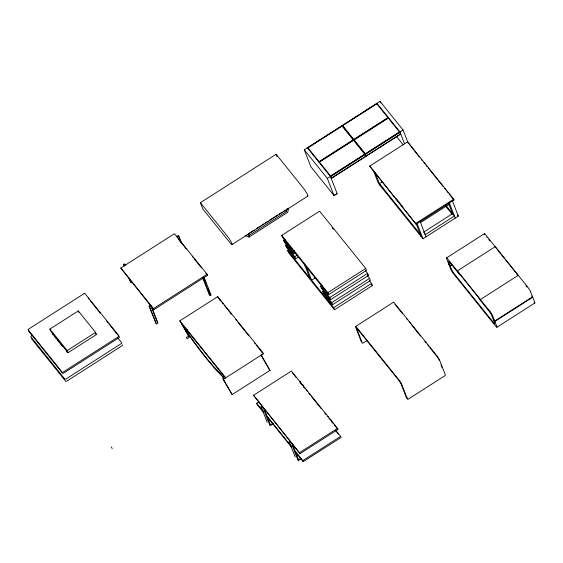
<?xml version="1.0" encoding="UTF-8"?>
<svg xmlns="http://www.w3.org/2000/svg" width="563" height="563" viewBox="0 0 563 563"><rect width="100%" height="100%" fill="white"/><g stroke="black" fill="none" stroke-linecap="round" stroke-linejoin="round"><path stroke-width="0.84" d="M247.002 234.37L249.395 235.228L286.314 211.618L287.313 208.331M288.854 208.197L287.58 212.385L249.113 236.981L245.137 235.559M188.514 336.167L188.253 335.492M261.316 355.063L261.598 355.703M224.363 376.851L224.074 376.323M268.931 368.878L270.029 370.37L261.239 355.084L263.484 353.641L263.294 353.233L217.705 296.61L219.57 299.931M200.386 202.687L227.783 236.734A5.595 0.823 57.4 0 1 231.85 243.42A5.595 0.823 57.4 0 1 230.246 243.054L202.842 209L200.386 202.687L276.123 154.248L303.52 188.302A5.595 0.823 57.4 0 1 307.173 194.045A5.595 0.823 57.4 0 1 307.236 195.952M124.198 266.067L123.564 264.441L124.472 263.857L125.429 265.053M307.384 147.78L330.432 176.43L337.11 193.552L334 195.523L310.945 166.873L304.273 149.772L380.011 101.333L403.066 129.983L408.147 143.016M307.778 147.795L341.917 125.957M342.536 125.563L376.682 103.726M150.504 305.491L120.799 268.016L174.446 233.708L207.1 274.287L207.515 275.356L203.792 277.742L203.377 276.672L204.334 277.869L211.005 294.977L210.098 295.554L209.133 294.358L203.299 279.389L202.391 278.263M176.712 236.523L178.288 235.517L178.844 236.207L181.385 242.723M177.268 237.213L178.844 236.207M32.689 335.168L31.211 336.118A0.746 0.591 -21.3 0 0 30.965 336.984L64.787 379.019A0.746 0.591 -21.3 0 0 65.787 379.089L121.348 343.557A0.746 0.591 -21.3 0 0 121.594 342.691L117.773 337.941M49.889 329.088L78.292 310.924L95.583 332.409L96.414 334.549L68.01 352.712L50.726 331.227L49.889 329.088L67.18 350.573L68.01 352.712M318.911 162.109L388.435 117.646M128.645 277.475L130.229 281.542L131.193 282.739L132.101 282.162M337.103 193.538L334.007 195.537L327.328 178.415L403.066 129.983M331.375 178.098L365.626 156.289L364.972 154.607L330.826 176.444L331.487 178.126M331.255 178.534L400.779 134.071M254.159 230.028L248.255 233.807L249.395 235.228M256.376 228.613L259.325 226.727M260.803 225.777L263.758 223.891M265.236 222.948L268.185 221.055M269.663 220.112L277.784 214.918M279.262 213.975L282.218 212.089M283.696 211.139L285.174 210.196L286.314 211.618M232.09 244.525L307.827 196.093M67.18 350.573L95.583 332.409M152.017 307.919L157.851 322.888L156.275 323.894L149.054 306.103L150.631 305.09M156.275 323.894L149.603 306.786L151.187 305.779L151.602 306.849M369.708 166.092L407.577 141.876L453.679 199.168L454.01 200.013L416.141 224.229L369.708 166.092L416.141 224.229M210.098 295.554L203.426 278.446L202.469 277.256L202.884 278.319L153.868 309.664L153.453 308.601L207.1 274.287M203.426 278.446L204.334 277.869M281.739 235.376L319.608 211.153L365.711 268.452L366.471 270.402L328.602 294.618L282.499 237.326L281.739 235.376L327.842 292.669L328.602 294.618M295.089 252.829L293.633 253.765L284.47 242.379L283.646 240.274L285.103 239.338M382.551 181.603L379.448 183.594L420.258 234.307M298.51 256.953L295.596 258.818L286.433 247.431L285.617 245.327L287.074 244.391M270.029 370.37L232.139 394.586L222.596 378.413L224.454 376.795L181.687 323.648L189.478 337.251L187.324 338.75L186.557 337.962L186.36 337.554L188.605 336.111L179.815 320.826L217.698 296.659M293.633 253.765L292.809 251.661L294.266 250.725M295.596 258.818L294.78 256.707L296.961 255.313M185.889 330.34L189.062 334.879A94.964 14.019 57.4 0 0 220.196 373.572L223.434 377.449A96.857 14.3 57.4 0 1 185.628 330.474L187.345 329.411M315.224 277.869L311.585 280.198L306.497 267.151M415.811 223.384L453.679 199.168M365.464 270.669L367.618 273.351L368.441 275.455L330.572 299.671L321.41 288.284L320.586 286.18L322.043 285.251M420.554 222.61L449.724 203.961M327.842 292.669L365.711 268.452M423.362 232.322L452.532 213.666L448.774 204.017M330.572 299.671L329.749 297.567L367.618 273.351M373.304 170.336L378.378 183.348L422.968 238.761L458.352 216.129L452.328 200.681M369.588 278.396L370.412 280.508L332.543 304.724L331.72 302.62L369.588 278.396L367.435 275.722M371.559 283.449L372.382 285.554L334.513 309.777L333.69 307.665L371.559 283.449L369.405 280.768M263.484 353.641L223.462 379.244L223.722 379.919M446.466 257.945L484.335 233.722M451.561 264.666L450.104 265.602L448.591 263.723M355.52 326.519L393.389 302.303M451.723 265.089L450.266 266.025L448.753 264.138M253.54 395.282L291.409 371.066L337.511 428.359L337.934 429.428L300.065 453.644L253.54 395.282L300.065 453.644M263.568 412.426L257.08 404.375L256.665 403.305L258.853 401.905M367.505 340.249L363.107 343.057A0.746 0.436 -38.8 0 1 362.326 343.036L357.055 329.524A3.73 0.549 57.4 0 1 358.124 329.763L398.527 379.976A3.73 0.549 57.4 0 1 401.243 384.43L406.507 397.942A0.746 0.436 -38.8 0 0 407.295 397.964M268.333 420.906L269.79 419.97M272.675 423.552L270.486 424.952L264.568 409.751L261.682 406.176M273.569 423.51L270.655 425.368A0.746 0.436 -38.8 0 1 269.867 425.346L263.941 410.153A0.746 0.436 -38.8 0 1 264.399 409.336M532.563 296.8L494.694 321.016L493.181 319.137M299.643 452.582L337.511 428.359M496.981 327.216L534.85 302.993M296.434 455.819L297.89 454.89M297.63 458.669L298.587 459.865L300.769 458.472M301.662 458.423L298.749 460.288A0.746 0.436 -38.8 0 1 297.968 460.26L292.042 445.066A0.746 0.436 -38.8 0 1 292.5 444.249M340.643 436.381L341.058 437.451L303.19 461.667L302.774 460.597L340.643 436.381L335.78 430.336M179.815 320.826L225.425 377.456L225.622 377.829L223.37 379.307L232.16 394.586M504.455 258.403L495.201 246.685L457.332 270.902L480.549 299.966L480.387 299.544L518.256 275.328L518.417 275.75L505.539 259.747M484.328 234.039L484.497 234.461L484.349 233.997A3.73 0.549 57.4 0 1 485.566 234.708L527.89 287.306A3.73 0.549 57.4 0 1 530.325 291.134L530.599 291.754M488.804 239.599L489.873 240.936M525.962 285.779L527.031 287.109M530.388 291.275L534.695 302.254A3.73 0.549 57.4 0 1 534.083 302.549M376.907 103.318L399.962 131.967L404.473 143.544M531.718 295.962L532.732 297.215L494.856 321.438L493.35 319.559M419.428 157.042L407.577 141.876M421.075 159.09L422.173 160.455M423.819 162.496L424.917 163.861M426.015 165.226L427.113 166.592M428.211 167.957L443.032 186.367M444.679 188.415L445.776 189.78M446.874 191.146L447.972 192.511M449.07 193.876L454.01 200.013M396.753 136.795L403.34 144.98M457.409 214.953L458.352 216.129M445.917 205.439L454.425 216.016L425.255 234.665L424.305 233.497M445.636 206.171L452.251 214.397M342.142 125.549L365.197 154.199L366.02 156.303M396.338 198.739L397.992 200.794M399.097 202.166L400.202 203.539M401.299 204.904L402.404 206.276M304.273 149.772L327.328 178.415M402.545 313.69L395.993 305.547A3.73 0.549 57.4 0 0 394.895 304.506M406.366 318.44L407.457 319.798M409.097 321.832L410.188 323.19M411.286 324.548L420.561 336.083M424.931 341.509L426.022 342.867M427.662 344.901L428.753 346.259M429.843 347.617L436.395 355.753A3.73 0.549 57.4 0 1 437.451 357.209M332.226 227.853L333.31 229.19M367.365 274.111L368.441 275.455M371.284 284.188L372.382 285.554M283.646 240.274L292.809 251.661M320.586 286.18L329.749 297.567M285.617 245.327L294.78 256.707M331.72 302.62L322.557 291.233L323.38 293.337L332.543 304.724M333.69 307.665L287.587 250.373L288.404 252.477L334.513 309.777M292.366 372.805L296.145 377.506M301.789 384.522L299.389 381.538A0.746 0.436 -38.8 0 1 300.17 381.559L301.106 383.959M303.914 387.161L305.012 388.519M306.11 389.885L307.201 391.25M308.848 393.291L309.946 394.649M311.043 396.014L320.91 408.274M324.745 413.045L325.843 414.41M328.926 418.239L329.89 419.435M331.987 422.046L333.071 423.39M334.148 424.727L337.934 429.428M335.654 430.737L338.356 434.094M178.225 238.958L186.36 249.064M192.328 256.482L193.412 257.833M194.495 259.177L201.554 267.946M205.889 273.337L207.515 275.356M221.027 301.261L219.556 299.432L219.83 299.903M222.118 302.613L223.208 303.971M224.299 305.329L231.393 314.14M235.756 319.566L236.847 320.917M237.938 322.275L248.853 335.837M254.307 342.614L255.398 343.972M256.489 345.33L262.231 352.635L262.041 352.227M211.005 294.977L210.041 293.78L207.895 288.263M289.783 441.089L292.661 444.671L298.587 459.865M256.665 403.305L263.146 411.363M267.108 416.282L291.233 446.255M295.209 451.195L302.774 460.597M267.531 417.352L291.648 447.325M295.624 452.265L303.19 461.667M123.564 264.441L124.522 265.63M120.799 268.016L153.453 308.601M151.046 306.159L153.868 309.664M149.054 306.103L149.603 306.786M157.302 322.198L157.851 322.888M88.201 298.165L89.292 299.523M90.383 300.881L100.207 313.084M106.752 321.22L107.843 322.571M108.933 323.929L118.751 336.132M95.337 333.205L96.414 334.549M52.218 333.641L53.302 334.978M54.379 336.322L56.004 338.335M57.081 339.679L62.486 346.393M66.265 351.094L67.349 352.438M111.284 446.923L112.234 448.563M261.07 355.267L268.495 368.125M516.904 273.871L517.397 275.131M449.175 202.553L455.249 218.12M479.036 298.087L479.528 299.354L489.163 311.325A3.73 0.549 57.4 0 1 491.872 315.78L494.652 322.909A3.73 0.549 57.4 0 1 493.582 322.669L454.285 273.829A3.73 0.549 57.4 0 1 451.575 269.374L448.795 262.245A3.73 0.549 57.4 0 1 449.865 262.492L459.499 274.462L459.007 273.203M380.011 101.333L380.651 102.966M420.005 221.21L426.071 236.777M416.944 223.307L422.968 238.761M415.867 223.054L421.075 236.411M375.057 172.341L380.264 185.699M440.97 364.979L441.899 367.365M276.123 154.248L277.045 156.62M304.604 264.8L309.692 277.848M332.086 422.454L331.15 420.054A0.746 0.436 -38.8 0 0 330.368 420.033M303.992 387.541L303.056 385.141A0.746 0.436 -38.8 0 0 302.268 385.113M204.517 279.6L206.051 283.541M178.288 235.517L180.829 242.034M151.771 308.017L156.993 321.41M129.962 279.586L131.193 282.739M78.292 310.924L78.848 312.352M122.424 344.83A0.746 0.591 -21.3 0 1 122.185 345.696L66.624 381.228A0.746 0.591 -21.3 0 1 65.625 381.151L31.802 339.123A0.746 0.591 -21.3 0 1 31.781 338.518M28.917 330.235A0.746 0.591 -21.3 0 0 28.671 331.107L62.493 373.135A0.746 0.591 -21.3 0 0 63.492 373.206L119.053 337.673A0.746 0.591 -21.3 0 0 119.3 336.808M261.521 405.754A0.746 0.436 -38.8 0 0 261.063 406.57L266.989 421.764A0.746 0.436 -38.8 0 0 267.284 421.947M295.251 456.839A0.746 0.436 -38.8 0 1 295.082 456.684L289.157 441.483A0.746 0.436 -38.8 0 1 289.614 440.667M327.483 416.451A0.746 0.436 -38.8 0 1 328.271 416.472M361.664 342.022A0.746 0.436 -38.8 0 1 361.362 341.84L355.675 327.258A3.73 0.549 57.4 0 1 356.745 327.504L399.068 380.095A3.73 0.549 57.4 0 1 401.785 384.55L407.471 399.132A0.746 0.436 -38.8 0 0 408.252 399.16L444.883 375.732A0.746 0.436 -38.8 0 0 445.34 374.916L439.654 360.334A3.73 0.549 57.4 0 0 436.944 355.879L394.614 303.288A3.73 0.549 57.4 0 0 393.396 302.577M437.972 358.033A3.73 0.549 57.4 0 1 438.443 358.842M438.83 359.588A3.73 0.549 57.4 0 1 439.112 360.207M486.636 237.227A3.73 0.549 57.4 0 1 486.896 237.382M342.022 125.985L307.884 147.816L319.031 161.672L353.17 139.835L342.022 125.985M376.788 103.754L342.642 125.584L353.796 139.441L387.935 117.604L376.788 103.754M84.063 293.633L28.502 329.165A0.746 0.591 -21.3 0 0 28.256 330.038L62.078 372.066A0.746 0.591 -21.3 0 0 63.077 372.136L118.638 336.604A0.746 0.591 -21.3 0 0 118.884 335.738L85.062 293.71A0.746 0.591 -21.3 0 0 84.063 293.633M353.55 140.307L319.411 162.144L330.558 175.994L364.697 154.163L353.55 140.307M388.315 118.075L354.169 139.913L365.317 153.762L399.463 131.932L388.315 118.075M399.73 132.375L365.591 154.213L366.246 155.895L400.392 134.057L399.73 132.375M249.113 236.981L248.353 236.038L249.113 236.981M490.021 311.522L447.698 258.924A3.73 0.549 57.4 0 0 446.628 258.684L450.717 269.184A3.73 0.549 57.4 0 0 453.433 273.632L495.757 326.23A3.73 0.549 57.4 0 0 496.826 326.477L492.731 315.977A3.73 0.549 57.4 0 0 490.021 311.522"/></g></svg>
